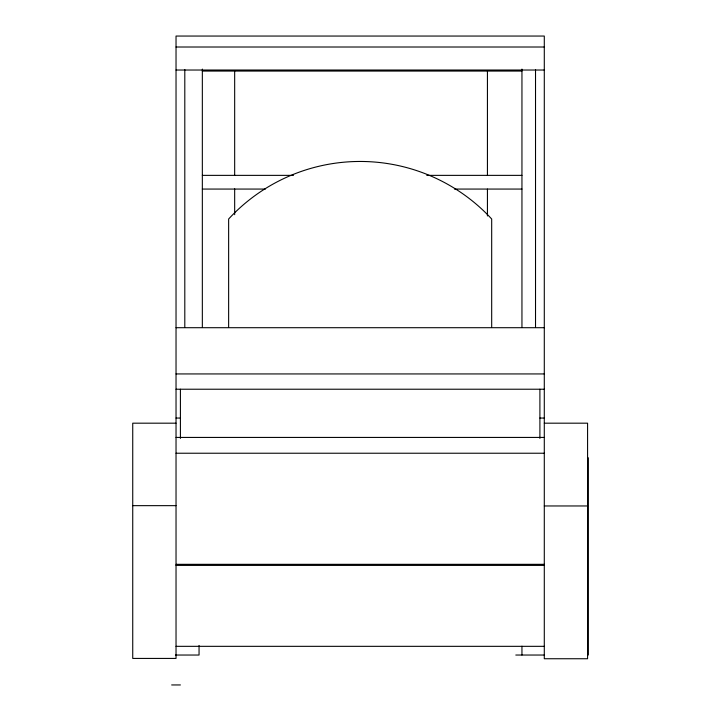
<?xml version="1.0" encoding="UTF-8"?>
<svg xmlns="http://www.w3.org/2000/svg" width="721" height="721" viewBox="0 0 721 721"><rect width="100%" height="100%" fill="white"/><g stroke="black" fill="none" stroke-linecap="round" stroke-linejoin="round"><path stroke-width="1.08" d="M176.032 47.009L544.292 47.009M176.032 70.027L544.292 70.027M202.34 71.064L521.95 71.064M202.34 175.365L293.492 175.365M426.769 175.365L521.95 175.365M202.34 189.064L265.355 189.064M454.428 189.064L521.95 189.064M176.032 327.704L544.292 327.704M176.032 373.938L544.292 373.938M176.032 389.223L544.292 389.223M176.032 418.054L180.412 418.054M539.903 418.054L544.292 418.054M176.032 423.182L132.736 423.182L132.736 658.426L176.032 658.426L176.032 36.05L544.292 36.05L544.292 658.742L587.579 658.742L587.579 423.182L544.292 423.182M176.032 437.431L544.292 437.431M176.032 453.23L544.292 453.23M132.736 505.655L176.032 505.655M544.292 505.962L587.579 505.962M176.032 564.327L544.292 564.327M176.032 565.399L544.292 565.399M176.032 646.331L544.292 646.331M175.446 655.038L199.05 655.038L199.05 645.43M515.794 655.038L544.427 655.038M171.652 684.95L180.412 684.95M588.264 457.754L588.264 655.038M539.903 389.223L539.903 438.431M535.523 69.54L535.523 327.01M521.95 69.09L521.95 326.983M521.95 646.196L521.95 655.038M491.686 327.019L491.686 219.004A179.078 179.078 0 0 0 228.638 219.004L228.638 327.019M487.432 71.064L487.432 175.365M487.432 189.064L487.432 215.976M234.667 71.064L234.667 175.365M234.667 188.839L234.667 214.678M202.34 69.09L202.34 327.136M184.801 69.54L184.801 327.01M180.412 389.223L180.412 438.431"/></g></svg>
